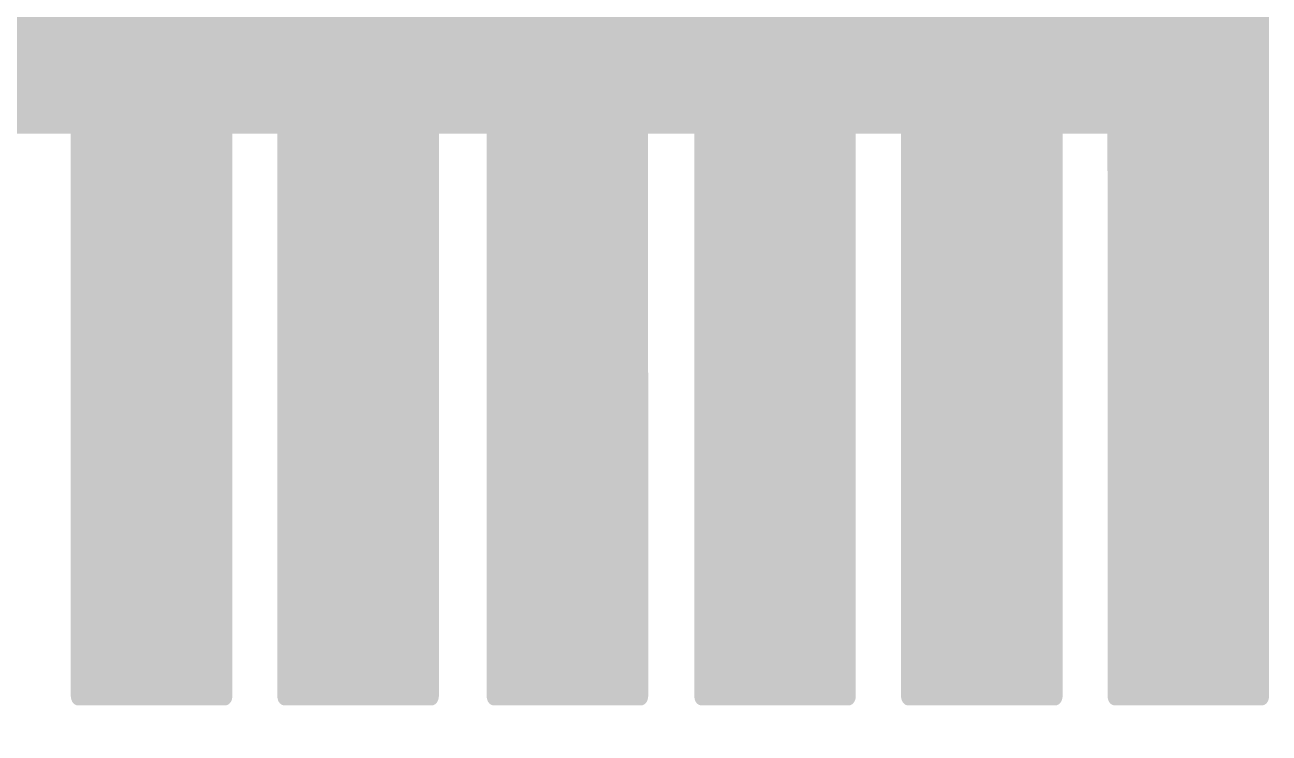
# Model space of a CAD drawing. Header units: inches. Extents: x 2 to 32666, y -5537 to 22.
# Drawn here: x 13256.44 to 13263.11, y -4507.86 to -4504.07 of the extents above; entities that cross this region are included whole.
import ezdxf
from ezdxf.enums import TextEntityAlignment as Align

# ---------------------------------------------------------------- set-up
doc = ezdxf.new("R2010")
doc.units = ezdxf.units.IN
doc.header["$MEASUREMENT"] = 0
doc.layers.add('2H-vua', color=2, linetype='Continuous', lineweight=20)
doc.layers.add('3', color=3, linetype='Continuous')
doc.layers.add('Cover text', color=7, linetype='Continuous', true_color=0x52370f)
doc.styles.add('TIEU DE', font='Vharialn.ttf')

# ---------------------------------------------------------------- blocks, each defined once
blk = doc.blocks.new('logo cpt')
at = {"layer": '2H-vua', "ltscale": 2}
h = blk.add_hatch(color=1, dxfattribs=at)
h.dxf.hatch_style = 1
edge = h.paths.add_edge_path()
edge.add_spline(control_points=[(-22.69471815205179, -30.38949554809369), (-22.69471815205179, -28.25882184365764), (-22.69471815205179, -26.12814813922159), (-22.69471815193538, -23.99747443478554)], knot_values=[0.6523395372926896, 0.6523395372926896, 0.6523395372926896, 0.6523395372926896, 0.9848688552328874, 0.9848688552328874, 0.9848688552328874, 0.9848688552328874], weights=[1, 1, 1, 1], degree=3, periodic=0)
edge.add_spline(control_points=[(-22.69471815193538, -23.99747443478554), (-22.69471815193538, -22.51304067135789), (-22.69471815193538, -21.02860690769739), (-22.69471815193538, -19.54417314426973)], knot_values=[0.9848688552328874, 0.9848688552328874, 0.9848688552328874, 0.9848688552328874, 1.21654099999063, 1.21654099999063, 1.21654099999063, 1.21654099999063], weights=[1, 1, 1, 1], degree=3, periodic=0)
edge.add_spline(control_points=[(-22.69471815193538, -19.54417314426973), (-22.69903616025113, -19.53046879475005), (-22.70710438338574, -19.50486213993281), (-22.73143002414145, -19.46788962441497), (-22.7652839551447, -19.44793830532581), (-22.80138593900483, -19.43066234863363), (-22.82433001149911, -19.43485895963386), (-22.8370853435481, -19.43719198810868)], knot_values=[1.21654099999063, 1.21654099999063, 1.21654099999063, 1.21654099999063, 1.259595808581564, 1.296989155465817, 1.345872457294913, 1.376028074155343, 1.41378003238082, 1.41378003238082, 1.41378003238082, 1.41378003238082], weights=[1, 1, 1, 1, 1, 1, 1, 1], degree=3, periodic=0)
edge.add_line((-22.83708534261677, -19.43719198787585), (-24.98051061609294, -19.74493248504587))
edge.add_spline(control_points=[(-24.98051061586011, -19.74493248504587), (-24.99970685783774, -19.74840949871577), (-25.03616081108339, -19.75501240021549), (-25.07647541596089, -19.79292381391861), (-25.09779967123177, -19.8342011293862), (-25.09898947714828, -19.86222861683927), (-25.09945431258529, -19.8731784413103)], knot_values=[2.217253604405262, 2.217253604405262, 2.217253604405262, 2.217253604405262, 2.274561674720393, 2.326082494669337, 2.376969954181905, 2.409597884612834, 2.409597884612834, 2.409597884612834, 2.409597884612834], weights=[1, 1, 1, 1, 1, 1, 1], degree=3, periodic=0)
edge.add_spline(control_points=[(-25.09945431258529, -19.8731784413103), (-25.09945431258529, -21.23716342449188), (-25.09945431258529, -22.60114840790629), (-25.09945431258529, -23.96513339132071)], knot_values=[2.000672688543838, 2.000672688543838, 2.000672688543838, 2.000672688543838, 2.217253604405262, 2.217253604405262, 2.217253604405262, 2.217253604405262], weights=[1, 1, 1, 1], degree=3, periodic=0)
edge.add_spline(control_points=[(-25.09945431258529, -23.96513339132071), (-25.09945431258529, -26.10658744373359), (-25.09945431258529, -28.24804149591364), (-25.09945431258529, -30.38949554832652)], knot_values=[1.660641027203396, 1.660641027203396, 1.660641027203396, 1.660641027203396, 2.000672688543838, 2.000672688543838, 2.000672688543838, 2.000672688543838], weights=[1, 1, 1, 1], degree=3, periodic=0)
edge.add_spline(control_points=[(-25.09945431258529, -30.38949554832652), (-25.09945431258529, -33.181864322396), (-25.09945431258529, -35.97423309646547), (-25.09945431258529, -38.76660187053494)], knot_values=[1.217253604405262, 1.217253604405262, 1.217253604405262, 1.217253604405262, 1.660641027203396, 1.660641027203396, 1.660641027203396, 1.660641027203396], weights=[1, 1, 1, 1], degree=3, periodic=0)
edge.add_spline(control_points=[(-25.09945431258529, -38.76660187053494), (-25.0955928057665, -38.791023891652), (-25.08749669999816, -38.84222754673101), (-25.02840685693081, -38.89939215756021), (-24.97914407635108, -38.89768589730375), (-24.95744746597484, -38.89693441591226)], knot_values=[1, 1, 1, 1, 1.073402992066674, 1.15389805210055, 1.217253604405262, 1.217253604405262, 1.217253604405262, 1.217253604405262], weights=[1, 1, 1, 1, 1, 1], degree=3, periodic=0)
edge.add_spline(control_points=[(-24.95744746597484, -38.89693441591226), (-24.25053997687064, -38.89693441591226), (-23.54363248776644, -38.89693441591226), (-22.83672499866225, -38.89693441591226)], knot_values=[0, 0, 0, 0, 1, 1, 1, 1], weights=[1, 1, 1, 1], degree=3, periodic=0)
edge.add_spline(control_points=[(-22.83672499854583, -38.89693441591226), (-22.81497461150866, -38.89770434168167), (-22.76116108370479, -38.89960924745537), (-22.70481398212723, -38.83688744599931), (-22.69755243521649, -38.78633370250463), (-22.69471815193538, -38.76660187053494)], knot_values=[0, 0, 0, 0, 0.06335555230471152, 0.156750580111333, 0.21654099999063, 0.21654099999063, 0.21654099999063, 0.21654099999063], weights=[1, 1, 1, 1, 1, 1], degree=3, periodic=0)
edge.add_spline(control_points=[(-22.69471815193538, -38.76660187053494), (-22.69471815205179, -35.97423309646547), (-22.69471815205179, -33.181864322396), (-22.69471815205179, -30.38949554809369)], knot_values=[0.21654099999063, 0.21654099999063, 0.21654099999063, 0.21654099999063, 0.6523395372926896, 0.6523395372926896, 0.6523395372926896, 0.6523395372926896], weights=[1, 1, 1, 1], degree=3, periodic=0)
edge = h.paths.add_edge_path()
edge.add_spline(control_points=[(-19.62169725168496, -30.38949554855935), (-19.62169725168496, -28.32276703673415), (-19.62169725168496, -26.24024349148385), (-19.62169725168496, -24.13031550124288)], knot_values=[0.6508185241606965, 0.6508185241606965, 0.6508185241606965, 0.6508185241606965, 0.9700142118616139, 0.9700142118616139, 0.9700142118616139, 0.9700142118616139], weights=[1, 1, 1, 1], degree=3, periodic=0)
edge.add_spline(control_points=[(-19.62169725168496, -24.13031550124288), (-19.62169725168496, -22.50073906686157), (-19.62169725168496, -20.85481573967263), (-19.62169725180138, -19.18719702563249)], knot_values=[0.9700142118616139, 0.9700142118616139, 0.9700142118616139, 0.9700142118616139, 1.21654099999063, 1.21654099999063, 1.21654099999063, 1.21654099999063], weights=[1, 1, 1, 1], degree=3, periodic=0)
edge.add_spline(control_points=[(-19.62169725180138, -19.18719702563249), (-19.62601526011713, -19.1734926761128), (-19.63408348325174, -19.14788602129556), (-19.65840912400745, -19.11091350577772), (-19.6922630550107, -19.09096218668856), (-19.72836503887083, -19.07368622999638), (-19.75130911136512, -19.07788284099661), (-19.7640644434141, -19.08021586947143)], knot_values=[1.21654099999063, 1.21654099999063, 1.21654099999063, 1.21654099999063, 1.259595808581564, 1.296989155465817, 1.345872457294913, 1.376028074155343, 1.41378003238082, 1.41378003238082, 1.41378003238082, 1.41378003238082], weights=[1, 1, 1, 1, 1, 1, 1, 1], degree=3, periodic=0)
edge.add_line((-19.76406444236636, -19.0802158692386), (-21.90748971595895, -19.33092471910641))
edge.add_spline(control_points=[(-21.90748971572611, -19.33092471910641), (-21.92668595770374, -19.33440173277631), (-21.96313991094939, -19.34100463427603), (-22.00345451582689, -19.37891604797915), (-22.02477877109777, -19.42019336344674), (-22.02596857701428, -19.44822085089982), (-22.0264334124513, -19.45917067537084)], knot_values=[2.217253604405262, 2.217253604405262, 2.217253604405262, 2.217253604405262, 2.274561674720393, 2.326082494669337, 2.376969954181905, 2.409597884612834, 2.409597884612834, 2.409597884612834, 2.409597884612834], weights=[1, 1, 1, 1, 1, 1, 1], degree=3, periodic=0)
edge.add_spline(control_points=[(-22.0264334124513, -19.45917067537084), (-22.0264334124513, -20.99857106409036), (-22.0264334124513, -22.51619276846759), (-22.0264334124513, -24.01703087706119)], knot_values=[1.987896827335616, 1.987896827335616, 1.987896827335616, 1.987896827335616, 2.217253604405261, 2.217253604405261, 2.217253604405261, 2.217253604405261], weights=[1, 1, 1, 1], degree=3, periodic=0)
edge.add_spline(control_points=[(-22.0264334124513, -24.01703087706119), (-22.0264334124513, -26.17082923976704), (-22.0264334124513, -28.2900633320678), (-22.0264334124513, -30.38949554809369)], knot_values=[1.658755231014453, 1.658755231014453, 1.658755231014453, 1.658755231014453, 1.987896827335616, 1.987896827335616, 1.987896827335616, 1.987896827335616], weights=[1, 1, 1, 1], degree=3, periodic=0)
edge.add_spline(control_points=[(-22.0264334124513, -30.38949554809369), (-22.0264334124513, -33.20561708626337), (-22.0264334124513, -35.98610947839916), (-22.0264334124513, -38.76660187053494)], knot_values=[1.217253604405262, 1.217253604405262, 1.217253604405262, 1.217253604405262, 1.658755231014454, 1.658755231014454, 1.658755231014454, 1.658755231014454], weights=[1, 1, 1, 1], degree=3, periodic=0)
edge.add_spline(control_points=[(-22.0264334124513, -38.76660187053494), (-22.0225719056325, -38.791023891652), (-22.01447579986416, -38.84222754673101), (-21.95538595679682, -38.89939215756021), (-21.90612317621708, -38.89768589730375), (-21.88442656584084, -38.89693441591226)], knot_values=[1, 1, 1, 1, 1.073402992066674, 1.15389805210055, 1.217253604405262, 1.217253604405262, 1.217253604405262, 1.217253604405262], weights=[1, 1, 1, 1, 1, 1], degree=3, periodic=0)
edge.add_spline(control_points=[(-21.88442656584084, -38.89693441591226), (-21.17751907673664, -38.89693441591226), (-20.47061158763245, -38.89693441591226), (-19.76370409852825, -38.89693441591226)], knot_values=[0, 0, 0, 0, 1, 1, 1, 1], weights=[1, 1, 1, 1], degree=3, periodic=0)
edge.add_spline(control_points=[(-19.76370409841184, -38.89693441591226), (-19.74195371137466, -38.89770434168167), (-19.68814018357079, -38.89960924745537), (-19.63179308199324, -38.83688744599931), (-19.6245315350825, -38.78633370250463), (-19.62169725180138, -38.76660187053494)], knot_values=[0, 0, 0, 0, 0.06335555230471152, 0.156750580111333, 0.21654099999063, 0.21654099999063, 0.21654099999063, 0.21654099999063], weights=[1, 1, 1, 1, 1, 1], degree=3, periodic=0)
edge.add_spline(control_points=[(-19.62169725180138, -38.76660187053494), (-19.62169725168496, -35.98397895204835), (-19.62169725168496, -33.20135603356175), (-19.62169725168496, -30.38949554855935)], knot_values=[0.21654099999063, 0.21654099999063, 0.21654099999063, 0.21654099999063, 0.6508185241606965, 0.6508185241606965, 0.6508185241606965, 0.6508185241606965], weights=[1, 1, 1, 1], degree=3, periodic=0)
edge = h.paths.add_edge_path()
edge.add_spline(control_points=[(-16.5074821356684, -30.38949554855935), (-16.50866928813048, -28.43259525322355), (-16.5106776986504, -26.44957448216155), (-16.51407550438307, -24.42236339277588)], knot_values=[0.6495001394014284, 0.6495001394014284, 0.6495001394014284, 0.6495001394014284, 0.9490162555260161, 0.9490162555260161, 0.9490162555260161, 0.9490162555260161], weights=[1, 1, 1, 1], degree=3, periodic=0)
edge.add_spline(control_points=[(-16.51407550438307, -24.42236339277588), (-16.51711038989015, -22.61167909437791), (-16.52125371829607, -20.76574028818868), (-16.52691033028532, -18.87167083541863)], knot_values=[0.9490162555260161, 0.9490162555260161, 0.9490162555260161, 0.9490162555260161, 1.21654099999063, 1.21654099999063, 1.21654099999063, 1.21654099999063], weights=[1, 1, 1, 1], degree=3, periodic=0)
edge.add_spline(control_points=[(-16.52691033028532, -18.87167083541863), (-16.53122833860107, -18.85796648589894), (-16.53929656173568, -18.8323598310817), (-16.56362220249139, -18.79538731556386), (-16.59747613349464, -18.7754359964747), (-16.63357811735477, -18.75816003978252), (-16.65652218984906, -18.76235665078275), (-16.66927752189804, -18.76468967925757)], knot_values=[1.21654099999063, 1.21654099999063, 1.21654099999063, 1.21654099999063, 1.259595808581564, 1.296989155465817, 1.345872457294913, 1.376028074155343, 1.41378003238082, 1.41378003238082, 1.41378003238082, 1.41378003238082], weights=[1, 1, 1, 1, 1, 1, 1, 1], degree=3, periodic=0)
edge.add_line((-16.6692775208503, -18.76468967925757), (-18.81270279432647, -18.98861611750908))
edge.add_spline(control_points=[(-18.81270279421005, -18.98861611750908), (-18.83189903618768, -18.99209313117899), (-18.86835298943333, -18.99869603267871), (-18.90866759431083, -19.03660744638182), (-18.92999184958171, -19.07788476184942), (-18.93118165549822, -19.10591224930249), (-18.93164649093524, -19.11686207377352)], knot_values=[2.217253604405262, 2.217253604405262, 2.217253604405262, 2.217253604405262, 2.274561674720393, 2.326082494669337, 2.376969954181905, 2.409597884612834, 2.409597884612834, 2.409597884612834, 2.409597884612834], weights=[1, 1, 1, 1, 1, 1, 1], degree=3, periodic=0)
edge.add_spline(control_points=[(-18.93164649093524, -19.11686207377352), (-18.92646298755426, -20.84617686434649), (-18.9225502172485, -22.53003835608251), (-18.91959666041657, -24.17958940076642)], knot_values=[1.972104136193146, 1.972104136193146, 1.972104136193146, 1.972104136193146, 2.217253604405262, 2.217253604405262, 2.217253604405262, 2.217253604405262], weights=[1, 1, 1, 1], degree=3, periodic=0)
edge.add_spline(control_points=[(-18.91959666041657, -24.17958940076642), (-18.91580308089033, -26.29829020472243), (-18.91359192610253, -28.36038870294578), (-18.91230311547406, -30.38949554832652)], knot_values=[1.657231567087462, 1.657231567087462, 1.657231567087462, 1.657231567087462, 1.972104136193146, 1.972104136193146, 1.972104136193146, 1.972104136193146], weights=[1, 1, 1, 1], degree=3, periodic=0)
edge.add_spline(control_points=[(-18.91230311547406, -30.38949554832652), (-18.91050223365892, -33.22480857162736), (-18.91050223365892, -35.99570522108115), (-18.91050223365892, -38.76660187053494)], knot_values=[1.217253604405262, 1.217253604405262, 1.217253604405262, 1.217253604405262, 1.657231567087461, 1.657231567087461, 1.657231567087461, 1.657231567087461], weights=[1, 1, 1, 1], degree=3, periodic=0)
edge.add_spline(control_points=[(-18.91050223365892, -38.76660187053494), (-18.90664072684012, -38.791023891652), (-18.89854462107178, -38.84222754673101), (-18.83945477800444, -38.89939215756021), (-18.7901919974247, -38.89768589730375), (-18.76849538704846, -38.89693441591226)], knot_values=[1, 1, 1, 1, 1.073402992066674, 1.15389805210055, 1.217253604405262, 1.217253604405262, 1.217253604405262, 1.217253604405262], weights=[1, 1, 1, 1, 1, 1], degree=3, periodic=0)
edge.add_spline(control_points=[(-18.76849538704846, -38.89693441591226), (-18.06158789794426, -38.89693441591226), (-17.35468040884007, -38.89693441591226), (-16.64777291973587, -38.89693441591226)], knot_values=[0, 0, 0, 0, 1, 1, 1, 1], weights=[1, 1, 1, 1], degree=3, periodic=0)
edge.add_spline(control_points=[(-16.64777291961946, -38.89693441591226), (-16.62602253258228, -38.89770434168167), (-16.57220900477841, -38.89960924745537), (-16.51586190320086, -38.83688744599931), (-16.50860035629012, -38.78633370250463), (-16.505766073009, -38.76660187053494)], knot_values=[0, 0, 0, 0, 0.06335555230471152, 0.156750580111333, 0.21654099999063, 0.21654099999063, 0.21654099999063, 0.21654099999063], weights=[1, 1, 1, 1, 1, 1], degree=3, periodic=0)
edge.add_spline(control_points=[(-16.505766073009, -38.76660187053494), (-16.505766073009, -35.99242647108622), (-16.505766073009, -33.2182510716375), (-16.5074821356684, -30.38949554855935)], knot_values=[0.21654099999063, 0.21654099999063, 0.21654099999063, 0.21654099999063, 0.6495001394014284, 0.6495001394014284, 0.6495001394014284, 0.6495001394014284], weights=[1, 1, 1, 1], degree=3, periodic=0)
edge = h.paths.add_edge_path()
edge.add_spline(control_points=[(-13.4152450512629, -30.38949554855935), (-13.4152450512629, -26.66160581982695), (-13.4152450512629, -22.8155557543505), (-13.4152450512629, -18.69613567949273)], knot_values=[0.648776918610783, 0.648776918610783, 0.648776918610783, 0.648776918610783, 1.21654099999063, 1.21654099999063, 1.21654099999063, 1.21654099999063], weights=[1, 1, 1, 1], degree=3, periodic=0)
edge.add_spline(control_points=[(-13.4152450512629, -18.69613567949273), (-13.41956305957865, -18.68243132997304), (-13.42763128271326, -18.6568246751558), (-13.45195692346897, -18.61985215963796), (-13.48581085447222, -18.5999008405488), (-13.52191283833236, -18.58262488385662), (-13.54485691082664, -18.58682149485685), (-13.55761224287562, -18.58915452333167)], knot_values=[1.21654099999063, 1.21654099999063, 1.21654099999063, 1.21654099999063, 1.259595808581564, 1.296989155465817, 1.345872457294913, 1.376028074155343, 1.41378003238082, 1.41378003238082, 1.41378003238082, 1.41378003238082], weights=[1, 1, 1, 1, 1, 1, 1, 1], degree=3, periodic=0)
edge.add_line((-13.55761224159505, -18.58915452333167), (-15.70103751530405, -18.72223747218959))
edge.add_spline(control_points=[(-15.70103751518764, -18.72223747218959), (-15.72023375716526, -18.7257144858595), (-15.75668771041092, -18.73231738735922), (-15.79700231528841, -18.77022880106233), (-15.81832657055929, -18.81150611652993), (-15.8195163764758, -18.839533603983), (-15.81998121191282, -18.85048342845403)], knot_values=[2.217253604405262, 2.217253604405262, 2.217253604405262, 2.217253604405262, 2.274561674720393, 2.326082494669337, 2.376969954181905, 2.409597884612834, 2.409597884612834, 2.409597884612834, 2.409597884612834], weights=[1, 1, 1, 1, 1, 1, 1], degree=3, periodic=0)
edge.add_spline(control_points=[(-15.81998121191282, -18.85048342845403), (-15.81998121191282, -20.80597907141782), (-15.81998121191282, -22.68849905626848), (-15.81998121191282, -24.51753706880845)], knot_values=[1.950127740213255, 1.950127740213255, 1.950127740213255, 1.950127740213255, 2.217253604405262, 2.217253604405262, 2.217253604405262, 2.217253604405262], weights=[1, 1, 1, 1], degree=3, periodic=0)
edge.add_spline(control_points=[(-15.81998121191282, -24.51753706880845), (-15.81998121191282, -26.53099927003495), (-15.81998121191282, -28.47965044318698), (-15.81998121191282, -30.38949554855935)], knot_values=[1.656067241347716, 1.656067241347716, 1.656067241347716, 1.656067241347716, 1.950127740213255, 1.950127740213255, 1.950127740213255, 1.950127740213255], weights=[1, 1, 1, 1], degree=3, periodic=0)
edge.add_spline(control_points=[(-15.81998121191282, -30.38949554855935), (-15.81998121191282, -33.23947397083975), (-15.81998121191282, -36.00303792068735), (-15.81998121191282, -38.76660187053494)], knot_values=[1.217253604405262, 1.217253604405262, 1.217253604405262, 1.217253604405262, 1.656067241347716, 1.656067241347716, 1.656067241347716, 1.656067241347716], weights=[1, 1, 1, 1], degree=3, periodic=0)
edge.add_spline(control_points=[(-15.81998121191282, -38.76660187053494), (-15.81611970509402, -38.791023891652), (-15.80802359932568, -38.84222754673101), (-15.74893375625834, -38.89939215756021), (-15.6996709756786, -38.89768589730375), (-15.67797436530236, -38.89693441591226)], knot_values=[1, 1, 1, 1, 1.073402992066674, 1.15389805210055, 1.217253604405262, 1.217253604405262, 1.217253604405262, 1.217253604405262], weights=[1, 1, 1, 1, 1, 1], degree=3, periodic=0)
edge.add_spline(control_points=[(-15.67797436530236, -38.89693441591226), (-14.97106687619817, -38.89693441591226), (-14.26415938709397, -38.89693441591226), (-13.55725189798977, -38.89693441591226)], knot_values=[0, 0, 0, 0, 1, 1, 1, 1], weights=[1, 1, 1, 1], degree=3, periodic=0)
edge.add_spline(control_points=[(-13.55725189787336, -38.89693441591226), (-13.53550151083618, -38.89770434168167), (-13.48168798303232, -38.89960924745537), (-13.42534088145476, -38.83688744599931), (-13.41807933454402, -38.78633370250463), (-13.4152450512629, -38.76660187053494)], knot_values=[0, 0, 0, 0, 0.06335555230471152, 0.156750580111333, 0.21654099999063, 0.21654099999063, 0.21654099999063, 0.21654099999063], weights=[1, 1, 1, 1, 1, 1], degree=3, periodic=0)
edge.add_spline(control_points=[(-13.4152450512629, -38.76660187053494), (-13.4152450512629, -35.99706049100496), (-13.4152450512629, -33.22751911147498), (-13.4152450512629, -30.38949554855935)], knot_values=[0.21654099999063, 0.21654099999063, 0.21654099999063, 0.21654099999063, 0.648776918610783, 0.648776918610783, 0.648776918610783, 0.648776918610783], weights=[1, 1, 1, 1], degree=3, periodic=0)
edge = h.paths.add_edge_path()
edge.add_spline(control_points=[(-10.33787502755877, -30.38949554809369), (-10.33787502755877, -28.82062209607102), (-10.33787502755877, -27.22845185757615), (-10.33787502755877, -25.60013053310104)], knot_values=[0.6483586217218754, 0.6483586217218754, 0.6483586217218754, 0.6483586217218754, 0.8866195103611384, 0.8866195103611384, 0.8866195103611384, 0.8866195103611384], weights=[1, 1, 1, 1], degree=3, periodic=0)
edge.add_spline(control_points=[(-10.33787502755877, -25.60013053310104), (-10.33787502755877, -23.34538280684501), (-10.33787502755877, -21.02131851413287), (-10.33787502755877, -18.59380878112279)], knot_values=[0.8866195103611384, 0.8866195103611384, 0.8866195103611384, 0.8866195103611384, 1.21654099999063, 1.21654099999063, 1.21654099999063, 1.21654099999063], weights=[1, 1, 1, 1], degree=3, periodic=0)
edge.add_spline(control_points=[(-10.33787502755877, -18.59380878112279), (-10.34219303587452, -18.5801044316031), (-10.35026125900913, -18.55449777678587), (-10.37458689976484, -18.51752526126802), (-10.40844083076809, -18.49757394217886), (-10.44454281462822, -18.48029798548669), (-10.4674868871225, -18.48449459648691), (-10.48024221917149, -18.48682762496173)], knot_values=[1.21654099999063, 1.21654099999063, 1.21654099999063, 1.21654099999063, 1.259595808581564, 1.296989155465817, 1.345872457294913, 1.376028074155343, 1.41378003238082, 1.41378003238082, 1.41378003238082, 1.41378003238082], weights=[1, 1, 1, 1, 1, 1, 1, 1], degree=3, periodic=0)
edge.add_line((-10.48024221765809, -18.48682762496173), (-12.62366749159992, -18.57665604003705))
edge.add_spline(control_points=[(-12.6236674914835, -18.57665604003705), (-12.64286373346113, -18.58013305370696), (-12.67931768670678, -18.58673595520668), (-12.71963229158428, -18.62464736890979), (-12.74095654685516, -18.66592468437739), (-12.74214635277167, -18.69395217183046), (-12.74261118820868, -18.70490199630149)], knot_values=[2.217253604405262, 2.217253604405262, 2.217253604405262, 2.217253604405262, 2.274561674720393, 2.326082494669337, 2.376969954181905, 2.409597884612834, 2.409597884612834, 2.409597884612834, 2.409597884612834], weights=[1, 1, 1, 1, 1, 1, 1], degree=3, periodic=0)
edge.add_spline(control_points=[(-12.74261118820868, -18.70490199630149), (-12.74261118820868, -20.91982449381612), (-12.74261118820868, -23.0319271532353), (-12.74261118820868, -25.07171297515742)], knot_values=[1.920589058190539, 1.920589058190539, 1.920589058190539, 1.920589058190539, 2.217253604405262, 2.217253604405262, 2.217253604405262, 2.217253604405262], weights=[1, 1, 1, 1], degree=3, periodic=0)
edge.add_spline(control_points=[(-12.74261118820868, -25.07171297515742), (-12.74261118820868, -26.89481649897061), (-12.74261118820868, -28.6601512755733), (-12.74261118820868, -30.38949554855935)], knot_values=[1.655438583140321, 1.655438583140321, 1.655438583140321, 1.655438583140321, 1.920589058190539, 1.920589058190539, 1.920589058190539, 1.920589058190539], weights=[1, 1, 1, 1], degree=3, periodic=0)
edge.add_spline(control_points=[(-12.74261118820868, -30.38949554855935), (-12.74261118820868, -33.24739230819978), (-12.74261118820868, -36.00699708913453), (-12.74261118820868, -38.76660187053494)], knot_values=[1.217253604405262, 1.217253604405262, 1.217253604405262, 1.217253604405262, 1.655438583140321, 1.655438583140321, 1.655438583140321, 1.655438583140321], weights=[1, 1, 1, 1], degree=3, periodic=0)
edge.add_spline(control_points=[(-12.74261118820868, -38.76660187053494), (-12.73874968138989, -38.791023891652), (-12.73065357562155, -38.84222754673101), (-12.6715637325542, -38.89939215756021), (-12.62230095197447, -38.89768589730375), (-12.60060434159823, -38.89693441591226)], knot_values=[1, 1, 1, 1, 1.073402992066674, 1.15389805210055, 1.217253604405262, 1.217253604405262, 1.217253604405262, 1.217253604405262], weights=[1, 1, 1, 1, 1, 1], degree=3, periodic=0)
edge.add_spline(control_points=[(-12.60060434159823, -38.89693441591226), (-11.89369685249403, -38.89693441591226), (-11.18678936338983, -38.89693441591226), (-10.47988187428564, -38.89693441591226)], knot_values=[0, 0, 0, 0, 1, 1, 1, 1], weights=[1, 1, 1, 1], degree=3, periodic=0)
edge.add_spline(control_points=[(-10.47988187416922, -38.89693441591226), (-10.45813148713205, -38.89770434168167), (-10.40431795932818, -38.89960924745537), (-10.34797085775062, -38.83688744599931), (-10.34070931083988, -38.78633370250463), (-10.33787502755877, -38.76660187053494)], knot_values=[0, 0, 0, 0, 0.06335555230471152, 0.156750580111333, 0.21654099999063, 0.21654099999063, 0.21654099999063, 0.21654099999063], weights=[1, 1, 1, 1, 1, 1], degree=3, periodic=0)
edge.add_spline(control_points=[(-10.33787502755877, -38.76660187053494), (-10.33787502755877, -35.99974071839824), (-10.33787502755877, -33.23287956626154), (-10.33787502755877, -30.38949554809369)], knot_values=[0.21654099999063, 0.21654099999063, 0.21654099999063, 0.21654099999063, 0.6483586217218754, 0.6483586217218754, 0.6483586217218754, 0.6483586217218754], weights=[1, 1, 1, 1], degree=3, periodic=0)
edge = h.paths.add_edge_path()
edge.add_spline(control_points=[(-7.263728187535889, -38.76660187053494), (-7.263728187535889, -32.35912562860176), (-7.263728187535889, -25.95164938643575), (-7.263728187535889, -18.52125849714503)], knot_values=[0.21654099999063, 0.21654099999063, 0.21654099999063, 0.21654099999063, 1.21654099999063, 1.21654099999063, 1.21654099999063, 1.21654099999063], weights=[1, 1, 1, 1], degree=3, periodic=0)
edge.add_spline(control_points=[(-7.263728187535889, -18.52125849714503), (-7.268046195851639, -18.50755414762534), (-7.276114418986253, -18.4819474928081), (-7.300440059741959, -18.44497497729026), (-7.334293990745209, -18.4250236582011), (-7.370395974605344, -18.40774770150892), (-7.393340047099628, -18.41194431250915), (-7.40609537914861, -18.41427734098397)], knot_values=[1.21654099999063, 1.21654099999063, 1.21654099999063, 1.21654099999063, 1.259595808581564, 1.296989155465817, 1.345872457294913, 1.376028074155343, 1.41378003238082, 1.41378003238082, 1.41378003238082, 1.41378003238082], weights=[1, 1, 1, 1, 1, 1, 1, 1], degree=3, periodic=0)
edge.add_line((-7.40609537740238, -18.41427734098397), (-9.561066179070622, -18.45469441264868))
edge.add_spline(control_points=[(-9.561066178954206, -18.45469441264868), (-9.580262420931831, -18.45817142631859), (-9.616716374177486, -18.4647743278183), (-9.65703097905498, -18.50268574152142), (-9.678355234325863, -18.54396305698901), (-9.679545040242374, -18.57199054444209), (-9.680009875679389, -18.58294036891311)], knot_values=[2.217253604405262, 2.217253604405262, 2.217253604405262, 2.217253604405262, 2.274561674720393, 2.326082494669337, 2.376969954181905, 2.409597884612834, 2.409597884612834, 2.409597884612834, 2.409597884612834], weights=[1, 1, 1, 1, 1, 1, 1], degree=3, periodic=0)
edge.add_spline(control_points=[(-9.680009875679389, -18.58294036891311), (-9.676142365322448, -21.12477715779096), (-9.673570390092209, -23.52183504472487), (-9.671859972761013, -25.82261193613522)], knot_values=[1.882274503271194, 1.882274503271194, 1.882274503271194, 1.882274503271194, 2.217253604405262, 2.217253604405262, 2.217253604405262, 2.217253604405262], weights=[1, 1, 1, 1], degree=3, periodic=0)
edge.add_spline(control_points=[(-9.671859972761013, -25.82261193613522), (-9.670699070789851, -27.38420538883656), (-9.66993505996652, -28.90144538017921), (-9.669432250433601, -30.38949554832652)], knot_values=[1.654916008371985, 1.654916008371985, 1.654916008371985, 1.654916008371985, 1.882274503271193, 1.882274503271193, 1.882274503271193, 1.882274503271193], weights=[1, 1, 1, 1], degree=3, periodic=0)
edge.add_spline(control_points=[(-9.669432250433601, -30.38949554832652), (-9.668464348185807, -33.25397445890121), (-9.668464348185807, -36.01028816471808), (-9.668464348185807, -38.76660187053494)], knot_values=[1.217253604405262, 1.217253604405262, 1.217253604405262, 1.217253604405262, 1.654916008371985, 1.654916008371985, 1.654916008371985, 1.654916008371985], weights=[1, 1, 1, 1], degree=3, periodic=0)
edge.add_spline(control_points=[(-9.668464348185807, -38.76660187053494), (-9.664602841367014, -38.791023891652), (-9.656506735598668, -38.84222754673101), (-9.597416892531328, -38.89939215756021), (-9.54815411195159, -38.89768589730375), (-9.52645750157535, -38.89693441591226)], knot_values=[1, 1, 1, 1, 1.073402992066674, 1.15389805210055, 1.217253604405262, 1.217253604405262, 1.217253604405262, 1.217253604405262], weights=[1, 1, 1, 1, 1, 1], degree=3, periodic=0)
edge.add_spline(control_points=[(-9.52645750157535, -38.89693441591226), (-8.819550012471154, -38.89693441591226), (-8.112642523366958, -38.89693441591226), (-7.405735034262761, -38.89693441591226)], knot_values=[0, 0, 0, 0, 1, 1, 1, 1], weights=[1, 1, 1, 1], degree=3, periodic=0)
edge.add_spline(control_points=[(-7.405735034146346, -38.89693441591226), (-7.383984647109173, -38.89770434168167), (-7.330171119305305, -38.89960924745537), (-7.273824017727748, -38.83688744599931), (-7.266562470817007, -38.78633370250463), (-7.263728187535889, -38.76660187053494)], knot_values=[0, 0, 0, 0, 0.06335555230471152, 0.156750580111333, 0.21654099999063, 0.21654099999063, 0.21654099999063, 0.21654099999063], weights=[1, 1, 1, 1, 1, 1], degree=3, periodic=0)
at = {"layer": '2H-vua', "ltscale": 2, "true_color": 0x0000bd}
h = blk.add_hatch(color=172, dxfattribs=at)
h.dxf.hatch_style = 1
edge = h.paths.add_edge_path()
edge.add_line((-26.5005843101535, -35.33754241955467), (-28.98721679637674, -35.33754241955467))
edge.add_line((-28.98721679637674, -35.33754241955467), (-28.98721679637674, -39.84401740110479))
edge.add_spline(control_points=[(-28.98721679637674, -39.84401740110479), (-28.99737108976115, -40.07030015578493), (-29.01854988653213, -40.54225780582055), (-29.09351843968034, -41.20102043729275), (-29.28988169296645, -41.78750653984025), (-29.79963840951677, -42.26712327008136), (-30.46629321062937, -42.47233492950909), (-31.1986499063205, -42.69266557763331), (-31.93914246023633, -42.72652547992766), (-32.80293967260513, -42.80226017022505), (-33.8144131511217, -42.9121189955622), (-34.93261732254177, -42.90253327647224), (-35.93413178971969, -42.81866969005205), (-36.77364532172214, -42.58609744603746), (-37.46866727678571, -42.32071110373363), (-38.07937154173851, -41.93543507880531), (-38.52479560603388, -41.40754881035537), (-38.80377454101108, -40.91202214104123), (-38.82905690267216, -40.47286701435223), (-38.84851372835692, -40.28000961989164), (-38.85511393903289, -40.21458787540905)], knot_values=[0, 0, 0, 0, 0.6791060211284801, 1.416410556536771, 1.991685258691057, 2.486652791548566, 3.449332440211937, 4.044870370116878, 4.779635325067169, 5.65789996042445, 6.651396996659094, 7.827010168894993, 9.009901647660374, 9.651260080090474, 10.43325832906857, 11.24054699409486, 11.77736047786961, 12.50199630333661, 12.88668496866283, 13.08417290500683, 13.08417290500683, 13.08417290500683, 13.08417290500683], degree=3, periodic=0)
edge.add_line((-38.85511393903289, -40.21458787517622), (-39.16949979378842, -31.80730318999849))
edge.add_spline(control_points=[(-39.16949979378842, -31.80730318999849), (-39.16529646818526, -31.59404899319634), (-39.15920796222053, -31.28515085298568), (-39.10329016367905, -30.84806038415991), (-38.96897540905047, -30.48954431712627), (-38.68564759229776, -29.83481639740057), (-37.65776199381799, -29.10963438265026), (-35.86890749295708, -28.43232802511193), (-33.89644272148144, -28.13989993999712), (-31.99621588678565, -27.9104252140969), (-30.75778785324655, -27.93884668545797), (-29.81713346287142, -27.97002324159257), (-29.22357772651594, -28.14502426818945), (-28.64032323693391, -28.22295098914765), (-28.20089949842077, -28.55592779559083), (-27.844225296285, -28.81247677886859), (-27.63046994851902, -29.15856062364765), (-27.44626378617249, -29.47929064556956), (-27.38835976202972, -29.8080144522246), (-27.42757687182166, -30.10786440828815), (-27.47634093556553, -30.28895642445423), (-27.5034138916526, -30.38949554832652)], knot_values=[0, 0, 0, 0, 0.6399739005321012, 0.9270005030773569, 1.315484983330851, 1.78493372996075, 3.044139504143808, 4.896321851648129, 7.542100792439699, 8.98198956646942, 10.63342451758203, 11.25973767245282, 11.78657216680123, 12.49061407364247, 12.9765472968532, 13.41710406836957, 13.79530131416257, 14.18231531255057, 14.52190123919102, 14.77208365665177, 15.08433961694148, 15.08433961694148, 15.08433961694148, 15.08433961694148], degree=3, periodic=0)
edge.add_line((-27.5034138916526, -30.38949554832652), (-25.09945431258529, -30.38949554832652))
edge.add_spline(control_points=[(-25.09945431258529, -30.38949554832652), (-25.09945431258529, -28.24804149591364), (-25.09945431258529, -26.10658744373359), (-25.09945431258529, -23.96513339155354)], knot_values=[1.660641027203397, 1.660641027203397, 1.660641027203397, 1.660641027203397, 2.000672688537749, 2.000672688537749, 2.000672688537749, 2.000672688537749], weights=[1, 1, 1, 1], degree=3, periodic=0)
edge.add_spline(control_points=[(-25.09945431258529, -23.96513339108787), (-25.92883234820329, -23.96535610198043), (-28.91807986120693, -24.01191471959464), (-33.61582022090442, -24.40260064951144), (-40.90822972613387, -25.61374049051665), (-48.29248403687961, -27.04775481275283), (-54.76499883213546, -29.38007626915351), (-57.82468680199236, -31.51976365968585), (-58.67019004793838, -32.61598860775121), (-58.8795667020604, -32.88745286664926)], knot_values=[0, 0, 0, 0, 2.488239189374568, 8.970844870655952, 14.11192276008356, 24.66485367389701, 31.5026617679736, 34.62097312132632, 35.64734366817898, 35.64734366817898, 35.64734366817898, 35.64734366817898], degree=3, periodic=0)
edge.add_spline(control_points=[(-58.8795667020604, -32.88745286664926), (-58.97859848663211, -33.08163819089532), (-59.14816186146345, -33.41412456496619), (-59.2158886778634, -33.78027681563981), (-59.24406032799743, -33.93258152506314)], knot_values=[0, 0, 0, 0, 0.6493958510584773, 1.111903139653276, 1.111903139653276, 1.111903139653276, 1.111903139653276], degree=3, periodic=0)
edge.add_line((-59.24406032799743, -33.93258152459748), (-59.24406032799743, -39.70617361878976))
edge.add_spline(control_points=[(-59.24406032799743, -39.70617361878976), (-59.10249218880199, -40.24148045084439), (-58.82094608049374, -41.30608125869185), (-57.94537140161265, -41.99239612417296), (-57.53122325590812, -42.33814207208343)], knot_values=[0, 0, 0, 0, 1.615995574566225, 3.213839411946484, 3.213839411946484, 3.213839411946484, 3.213839412126859], degree=3, periodic=0)
edge.add_line((-57.53122325590812, -42.33814207208343), (-39.92102672788315, -42.33814207208343))
edge.add_line((-39.92102672788315, -42.33814207208343), (-39.92102672788315, -43.12699389341287))
edge.add_line((-39.92102672788315, -43.12699389341287), (-56.56038248655386, -43.12699389341287))
edge.add_spline(control_points=[(-56.56038248655386, -43.12699389341287), (-56.086190844886, -43.47302789613605), (-55.56382031354588, -43.76160979829729), (-55.02373687492218, -44.00302786123939)], knot_values=[4.464766666027331, 4.464766666302356, 4.464766666302356, 4.464766666302356, 6.233584138026163, 6.233584138026163, 6.233584138026163, 6.233584138026163], degree=3, periodic=0)
edge.add_line((-55.02373687492218, -44.00302786123939), (-39.92102672788315, -44.00302786123939))
edge.add_line((-39.92102672788315, -44.00302786123939), (-39.92102672788315, -44.79187968256883))
edge.add_line((-39.92102672788315, -44.79187968256883), (-52.69644627196249, -44.79187968256883))
edge.add_spline(control_points=[(-52.69644627196249, -44.79187968256883), (-52.06760044221301, -44.98503127810545), (-50.80720863002352, -45.37216382822953), (-49.49876447860152, -45.53486187243834), (-48.84314085508231, -45.61638516956009)], knot_values=[0, 0, 0, 0, 1.969375960480664, 3.947208072398041, 3.947208072398041, 3.947208072398041, 3.947208072398041], degree=3, periodic=0)
edge.add_line((-48.84314085508231, -45.61638516956009), (-39.95482569478918, -45.61638516956009))
edge.add_line((-39.95482569478918, -45.61638516956009), (-39.95482569478918, -46.27900884789415))
edge.add_line((-39.95482569478918, -46.27900884789415), (-26.5005843101535, -46.27900884789415))
edge.add_line((-26.5005843101535, -46.27900884789415), (-26.5005843101535, -35.33754241955467))
h.paths.add_polyline_path([(-39.92102672788315, -41.4964025078807), (-57.59703887125943, -41.4964025078807), (-57.59703887125943, -40.70755068655126), (-39.92102672788315, -40.70755068655126)], flags=16)
h.paths.add_polyline_path([(-39.92102672788315, -39.85654605668969), (-57.59703887125943, -39.85654605668969), (-57.59703887125943, -39.06769423536025), (-39.92102672788315, -39.06769423536025)], flags=16)
h.paths.add_polyline_path([(-39.92102672788315, -38.21225077472627), (-57.59703887125943, -38.21225077472627), (-57.59703887125943, -37.42339895339683), (-39.92102672788315, -37.42339895339683)], flags=16)
edge = h.paths.add_edge_path()
edge.add_spline(control_points=[(-22.0264334124513, -30.38949554809369), (-22.0264334124513, -28.29006333183497), (-22.0264334124513, -26.17082923953421), (-22.0264334124513, -24.01703087682836)], knot_values=[1.658755231014453, 1.658755231014453, 1.658755231014453, 1.658755231014453, 1.987896827353586, 1.987896827353586, 1.987896827353586, 1.987896827353586], weights=[1, 1, 1, 1], degree=3, periodic=0)
edge.add_spline(control_points=[(-22.02643341256771, -24.01703087659553), (-22.13799260614906, -24.01340680732392), (-22.36076561931986, -24.00654667662457), (-22.58351839380339, -24.00037621008232), (-22.69471815205179, -23.99747443408705)], knot_values=[38.05145227964462, 38.05145227964462, 38.05145227964462, 38.05145227964462, 38.38588935552616, 38.71929717671431, 38.71929717671431, 38.71929717671431, 38.71929717671431], degree=3, periodic=0)
edge.add_spline(control_points=[(-22.69471815193538, -23.99747443431988), (-22.69471815205179, -26.12814813875593), (-22.69471815205179, -28.25882184342481), (-22.69471815205179, -30.38949554809369)], knot_values=[0.6523395372926897, 0.6523395372926897, 0.6523395372926897, 0.6523395372926897, 0.9848688552490449, 0.9848688552490449, 0.9848688552490449, 0.9848688552490449], weights=[1, 1, 1, 1], degree=3, periodic=0)
edge.add_line((-22.69471815205179, -30.38949554832652), (-22.0264334124513, -30.38949554832652))
edge = h.paths.add_edge_path()
edge.add_spline(control_points=[(-18.91502142837271, -27.30872303456999), (-18.9162078051595, -26.27779359207489), (-18.91770562890451, -25.23572389245965), (-18.91959666053299, -24.17958940076642)], knot_values=[1.81514578696524, 1.81514578696524, 1.81514578696524, 1.81514578696524, 1.972104136186497, 1.972104136186497, 1.972104136186497, 1.972104136186497], weights=[1, 1, 1, 1], degree=3, periodic=0)
edge.add_spline(control_points=[(-18.91959666030016, -24.17958940146491), (-19.15348077949602, -24.16173133207485), (-19.38752686884254, -24.14535557036288), (-19.62169725180138, -24.13031550124288)], knot_values=[41.12365148422393, 41.12365148422393, 41.12365148422393, 41.12365148422393, 41.82688540249002, 41.82688540249002, 41.82688540249002, 41.82688540249002], degree=3, periodic=0)
edge.add_spline(control_points=[(-19.62169725168496, -24.13031550124288), (-19.62169725168496, -26.24024349148385), (-19.62169725168496, -28.32276703673415), (-19.62169725168496, -30.38949554855935)], knot_values=[0.6508185241606966, 0.6508185241606966, 0.6508185241606966, 0.6508185241606966, 0.9700142118564938, 0.9700142118564938, 0.9700142118564938, 0.9700142118564938], weights=[1, 1, 1, 1], degree=3, periodic=0)
edge.add_line((-19.62169725168496, -30.38949554832652), (-18.91230311547406, -30.38949554832652))
edge.add_spline(control_points=[(-18.91230311547406, -30.38949554832652), (-18.91294947708957, -29.37186220730655), (-18.91382782673463, -28.34593079984188), (-18.91502142837271, -27.30872303456999)], knot_values=[1.657231567087461, 1.657231567087461, 1.657231567087461, 1.657231567087461, 1.81514578696524, 1.81514578696524, 1.81514578696524, 1.81514578696524], weights=[1, 1, 1, 1], degree=3, periodic=0)
edge = h.paths.add_edge_path()
edge.add_spline(control_points=[(-15.81998121191282, -27.46624578768387), (-15.81998121191282, -26.49714858294465), (-15.81998121191282, -25.51530051860027), (-15.81998121191282, -24.5175370699726)], knot_values=[1.804407191133218, 1.804407191133218, 1.804407191133218, 1.804407191133218, 1.950127740189975, 1.950127740189975, 1.950127740189975, 1.950127740189975], weights=[1, 1, 1, 1], degree=3, periodic=0)
edge.add_spline(control_points=[(-15.81998121202923, -24.51753706927411), (-15.8508663198445, -24.51302143675275), (-15.88175700651482, -24.50854230998084), (-15.91265335446224, -24.50410022819415)], knot_values=[44.85262995305684, 44.85262995305684, 44.85262995305684, 44.85262995305684, 44.94636590050646, 44.94636590050646, 44.94636590050646, 44.94636590050646], degree=3, periodic=0)
edge.add_spline(control_points=[(-15.91265335446224, -24.50410022819415), (-15.93002919584978, -24.5016020394396), (-16.13029046566226, -24.47294773161411), (-16.3307914811885, -24.4458622157108), (-16.51407550473232, -24.42236339277588)], knot_values=[44.24512301918767, 44.24512301918767, 44.24512301918767, 44.24512301918767, 44.29783931281293, 44.85262995305683, 44.85262995305683, 44.85262995305683, 44.85262995305683], degree=3, periodic=0)
edge.add_spline(control_points=[(-16.51407550415024, -24.42236339394003), (-16.51357918221038, -24.7184807988815), (-16.51311250554863, -25.01365532213822), (-16.51267370348796, -25.30794328241609)], knot_values=[0.905265540285722, 0.905265540285722, 0.905265540285722, 0.905265540285722, 0.9490162554908692, 0.9490162554908692, 0.9490162554908692, 0.9490162554908692], weights=[1, 1, 1, 1], degree=3, periodic=0)
edge.add_spline(control_points=[(-16.51267370348796, -25.30794328241609), (-16.51010847929865, -27.02834208775312), (-16.50849587912671, -28.71844226750545), (-16.5074821356684, -30.38949554832652)], knot_values=[0.6495001394014284, 0.6495001394014284, 0.6495001394014284, 0.6495001394014284, 0.9052655402857219, 0.9052655402857219, 0.9052655402857219, 0.9052655402857219], weights=[1, 1, 1, 1], degree=3, periodic=0)
edge.add_line((-16.5074821356684, -30.38949554832652), (-15.81998121191282, -30.38949554832652))
edge.add_spline(control_points=[(-15.81998121191282, -30.38949554855935), (-15.81998121191282, -29.94999219407327), (-15.81998121191282, -29.5084337645676), (-15.81998121191282, -29.06450334074907)], knot_values=[1.656067241336964, 1.656067241336964, 1.656067241336964, 1.656067241336964, 1.723737952048939, 1.723737952048939, 1.723737952048939, 1.723737952048939], weights=[1, 1, 1, 1], degree=3, periodic=0)
edge.add_spline(control_points=[(-15.81998121191282, -29.06450334074907), (-15.81998121191282, -28.53532166080549), (-15.81998121191282, -28.00276948790997), (-15.81998121191282, -27.46631001518108)], knot_values=[1.723737952048939, 1.723737952048939, 1.723737952048939, 1.723737952048939, 1.804403971895899, 1.804403971895899, 1.804403971895899, 1.804403971895899], weights=[1, 1, 1, 1], degree=3, periodic=0)
edge.add_spline(control_points=[(-15.81998121191282, -27.46631001518108), (-15.81998121191282, -27.46628860617056), (-15.81998121191282, -27.46626719692722), (-15.81998121191282, -27.46624578768387)], knot_values=[1.804403971895899, 1.804403971895899, 1.804403971895899, 1.804403971895899, 1.804407191133218, 1.804407191133218, 1.804407191133218, 1.804407191133218], weights=[1, 1, 1, 1], degree=3, periodic=0)
edge = h.paths.add_edge_path()
edge.add_spline(control_points=[(-12.74261118855793, -28.00258932216093), (-12.74261118844151, -27.04042063816451), (-12.7426111883251, -26.06463462510146), (-12.74261118820868, -25.07171297515742)], knot_values=[1.776179460084087, 1.776179460084087, 1.776179460084087, 1.776179460084087, 1.920589058180422, 1.920589058180422, 1.920589058180422, 1.920589058180422], weights=[1, 1, 1, 1], degree=3, periodic=0)
edge.add_spline(control_points=[(-12.74261118809227, -25.07171297515742), (-12.9666107154917, -25.02522507146932), (-13.1907616344979, -24.97972780861892), (-13.41509627876803, -24.93543276446871)], knot_values=[47.38932237239629, 47.38932237239629, 47.38932237239629, 47.38932237239629, 48.07539073773829, 48.07539073773829, 48.07539073773829, 48.07539073773829], degree=3, periodic=0)
edge.add_spline(control_points=[(-13.41509627876803, -24.93543276446871), (-13.41514586959966, -24.935422972776), (-13.41519546031486, -24.93541318085045), (-13.41524505114648, -24.93540338915773)], knot_values=[47.38917071209302, 47.38917071209302, 47.38917071209302, 47.38917071209302, 47.38932237239629, 47.38932237239629, 47.38932237239629, 47.38932237239629], degree=3, periodic=0)
edge.add_spline(control_points=[(-13.4152450512629, -24.93540338962339), (-13.4152450512629, -25.38951112539507), (-13.4152450512629, -25.84097761753947), (-13.4152450512629, -26.29005233873613)], knot_values=[0.8541663071606714, 0.8541663071606714, 0.8541663071606714, 0.8541663071606714, 0.9206736330724155, 0.9206736330724155, 0.9206736330724155, 0.9206736330724155], weights=[1, 1, 1, 1], degree=3, periodic=0)
edge.add_spline(control_points=[(-13.4152450512629, -26.29005233873613), (-13.4152450512629, -26.56794059835374), (-13.4152450512629, -26.84491301141679), (-13.4152450512629, -27.12102869013324)], knot_values=[0.8130114521149345, 0.8130114521149345, 0.8130114521149345, 0.8130114521149345, 0.8541663071606714, 0.8541663071606714, 0.8541663071606714, 0.8541663071606714], weights=[1, 1, 1, 1], degree=3, periodic=0)
edge.add_spline(control_points=[(-13.4152450512629, -27.12102869013324), (-13.4152450512629, -27.30368824047036), (-13.4152450512629, -27.48597286222503), (-13.4152450512629, -27.66789966844954)], knot_values=[0.7857861697493999, 0.7857861697493999, 0.7857861697493999, 0.7857861697493999, 0.8130114521149348, 0.8130114521149348, 0.8130114521149348, 0.8130114521149348], weights=[1, 1, 1, 1], degree=3, periodic=0)
edge.add_spline(control_points=[(-13.4152450512629, -27.66789966844954), (-13.4152450512629, -28.5758960142266), (-13.4152450512629, -29.47497915290296), (-13.4152450512629, -30.36727670649998)], knot_values=[0.6499048369174032, 0.6499048369174032, 0.6499048369174032, 0.6499048369174032, 0.7857861697493997, 0.7857861697493997, 0.7857861697493997, 0.7857861697493997], weights=[1, 1, 1, 1], degree=3, periodic=0)
edge.add_spline(control_points=[(-13.4152450512629, -30.36727670649998), (-13.4152450512629, -30.3746834541671), (-13.4152450512629, -30.38208973431028), (-13.4152450512629, -30.38949554809369)], knot_values=[0.648776918610783, 0.648776918610783, 0.648776918610783, 0.648776918610783, 0.6499048369174032, 0.6499048369174032, 0.6499048369174032, 0.6499048369174032], weights=[1, 1, 1, 1], degree=3, periodic=0)
edge.add_line((-13.4152450512629, -30.38949554832652), (-12.74261118820868, -30.38949554832652))
edge.add_spline(control_points=[(-12.74261118820868, -30.38949554902501), (-12.7426111883251, -30.02985119167715), (-12.74261118844151, -29.66865025390871), (-12.74261118855793, -29.30569685250521)], knot_values=[1.655438583140321, 1.655438583140321, 1.655438583140321, 1.655438583140321, 1.710580797256037, 1.710580797256037, 1.710580797256037, 1.710580797256037], weights=[1, 1, 1, 1], degree=3, periodic=0)
edge.add_spline(control_points=[(-12.74261118855793, -29.30569685250521), (-12.74261118855793, -29.0303812418133), (-12.74261118855793, -28.75405728630722), (-12.74261118855793, -28.47663949197158)], knot_values=[1.710580797256037, 1.710580797256037, 1.710580797256037, 1.710580797256037, 1.752408514793401, 1.752408514793401, 1.752408514793401, 1.752408514793401], weights=[1, 1, 1, 1], degree=3, periodic=0)
edge.add_spline(control_points=[(-12.74261118855793, -28.47663949197158), (-12.74261118855793, -28.31898127868772), (-12.74261118855793, -28.16096978634596), (-12.74261118855793, -28.00258932216093)], knot_values=[1.752408514793401, 1.752408514793401, 1.752408514793401, 1.752408514793401, 1.776179460084087, 1.776179460084087, 1.776179460084087, 1.776179460084087], weights=[1, 1, 1, 1], degree=3, periodic=0)
edge = h.paths.add_edge_path()
edge.add_spline(control_points=[(-9.671859972761013, -25.82261193613522), (-9.75441180006601, -25.78544422029518), (-9.968617063364945, -25.6890015299432), (-10.19731450418476, -25.63395987497643), (-10.33787502755877, -25.60013053333387)], knot_values=[0, 0, 0, 0, 0.2711152598308851, 0.7034891588180512, 0.7034891588180512, 0.7034891588180512, 0.7034891588180512], degree=3, periodic=0)
edge.add_spline(control_points=[(-10.33787502744235, -25.60013053379953), (-10.33787502744235, -25.81953591899946), (-10.33787502744235, -26.03828495391645), (-10.33787502744235, -26.25640908465721)], knot_values=[0.8545154524807197, 0.8545154524807197, 0.8545154524807197, 0.8545154524807197, 0.8866195103601677, 0.8866195103601677, 0.8866195103601677, 0.8866195103601677], weights=[1, 1, 1, 1], degree=3, periodic=0)
edge.add_spline(control_points=[(-10.33787502744235, -26.25640908465721), (-10.33787502744235, -26.29740863898769), (-10.33787502744235, -26.33838611515239), (-10.33787502744235, -26.37934172176756)], knot_values=[0.8484810350016874, 0.8484810350016874, 0.8484810350016874, 0.8484810350016874, 0.8545154524807196, 0.8545154524807196, 0.8545154524807196, 0.8545154524807196], weights=[1, 1, 1, 1], degree=3, periodic=0)
edge.add_spline(control_points=[(-10.33787502744235, -26.37934172176756), (-10.33787502732594, -26.74483864824288), (-10.33787502720952, -27.10859385854565), (-10.33787502720952, -27.47075577732176)], knot_values=[0.7946285538900869, 0.7946285538900869, 0.7946285538900869, 0.7946285538900869, 0.8484810350016874, 0.8484810350016874, 0.8484810350016874, 0.8484810350016874], weights=[1, 1, 1, 1], degree=3, periodic=0)
edge.add_spline(control_points=[(-10.33787502720952, -27.47075577732176), (-10.33787502720952, -28.45421758224256), (-10.33787502720952, -29.42593028652482), (-10.33787502720952, -30.3888660450466)], knot_values=[0.6483904887260372, 0.6483904887260372, 0.6483904887260372, 0.6483904887260372, 0.794628553890087, 0.794628553890087, 0.794628553890087, 0.794628553890087], weights=[1, 1, 1, 1], degree=3, periodic=0)
edge.add_line((-10.33787502720952, -30.38949554832652), (-9.669432250433601, -30.38949554832652))
edge.add_spline(control_points=[(-9.669432250433601, -30.38949554809369), (-9.66946714988444, -30.28621167852543), (-9.669503307784908, -30.18278718437068), (-9.669540769304149, -30.07921699527651)], knot_values=[1.654916008371985, 1.654916008371985, 1.654916008371985, 1.654916008371985, 1.670696702893932, 1.670696702893932, 1.670696702893932, 1.670696702893932], weights=[1, 1, 1, 1], degree=3, periodic=0)
edge.add_spline(control_points=[(-9.669540769304149, -30.07921699527651), (-9.669806923135184, -29.34337919065729), (-9.67013888573274, -28.60018711676821), (-9.670552928815596, -27.8478223704733)], knot_values=[1.670696702893932, 1.670696702893932, 1.670696702893932, 1.670696702893932, 1.782814211747467, 1.782814211747467, 1.782814211747467, 1.782814211747467], weights=[1, 1, 1, 1], degree=3, periodic=0)
edge.add_spline(control_points=[(-9.670552928815596, -27.8478223704733), (-9.670920229633339, -27.18039390398189), (-9.67135212442372, -26.50574691244401), (-9.671859972877428, -25.82261193590239)], knot_values=[1.782814211747467, 1.782814211747467, 1.782814211747467, 1.782814211747467, 1.882274503271193, 1.882274503271193, 1.882274503271193, 1.882274503271193], weights=[1, 1, 1, 1], degree=3, periodic=0)
blk = doc.blocks.new('kt kien truc 1')
at = {"layer": '2H-vua', "xscale": 0.36, "yscale": 0.36, "zscale": 0.36}
blk.add_blockref('logo cpt', (181.9573182126037, 50.81432909320574), dxfattribs=at)
at = {"layer": 'Cover text', "ltscale": 0.5, "style": 'TIEU DE'}
for tag, p in [('STT', (555.0482271079668, 15.57937561545987)), ('TENBANVE', (45.92964680632576, 14.60307252861094))]:
    blk.add_attdef(tag, text='', height=2, dxfattribs=at).set_placement(p, align=Align.MIDDLE_CENTER)

msp = doc.modelspace()

# ---------------------------------------------------------------- block references
at = {"layer": '3'}
msp.add_blockref('kt kien truc 1', (13083.76947760159, -4544.524874428845), dxfattribs=at)

doc.saveas('drawing.dxf')
